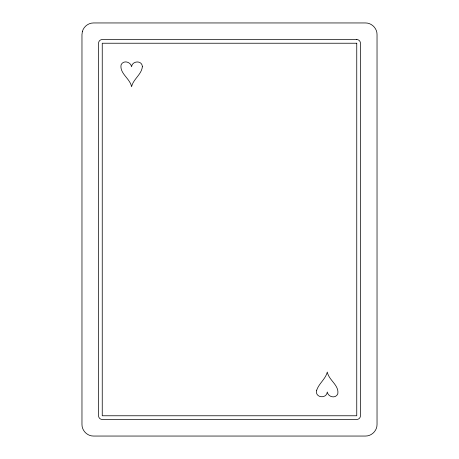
<?xml version="1.0" encoding="UTF-8"?>
<svg xmlns="http://www.w3.org/2000/svg" width="459" height="459" viewBox="0 0 459 459"><rect width="100%" height="100%" fill="white"/><g stroke="black" fill="none" stroke-linecap="round" stroke-linejoin="round"><path stroke-width="0.69" d="M142.37 66.762C141.515 74.616 133.253 79.074 131.567 86.717C130.109 78.541 119.615 73.641 121.056 64.931C123.167 59.79 130.786 61.69 131.567 66.762C132.232 60.565 142.261 60.152 142.37 66.762M316.71 390.179C314.392 397.62 326.441 399.428 327.29 392.003C328.076 397.075 335.695 398.98 337.801 393.833C339.247 385.13 328.747 380.23 327.29 372.054C325.574 379.071 318.925 383.437 316.71 390.179M82.362 31.562L81.966 34.568L81.966 424.432C81.851 430.662 87.353 436.165 93.579 436.05L365.421 436.05C371.647 436.165 377.149 430.662 377.034 424.432L377.034 34.568C377.149 28.338 371.647 22.835 365.421 22.95L93.579 22.95C88.444 22.91 83.636 26.588 82.362 31.562M356.752 39.543L102.248 39.543A3.689 3.689 0 0 0 98.559 43.232L98.559 415.768A3.689 3.689 0 0 0 102.248 419.457L356.752 419.457A3.689 3.689 0 0 0 360.441 415.768L360.441 43.232A3.689 3.689 0 0 0 356.752 39.543M356.752 43.232L102.248 43.232L102.248 415.768L356.752 415.768L356.752 43.232"/></g></svg>
